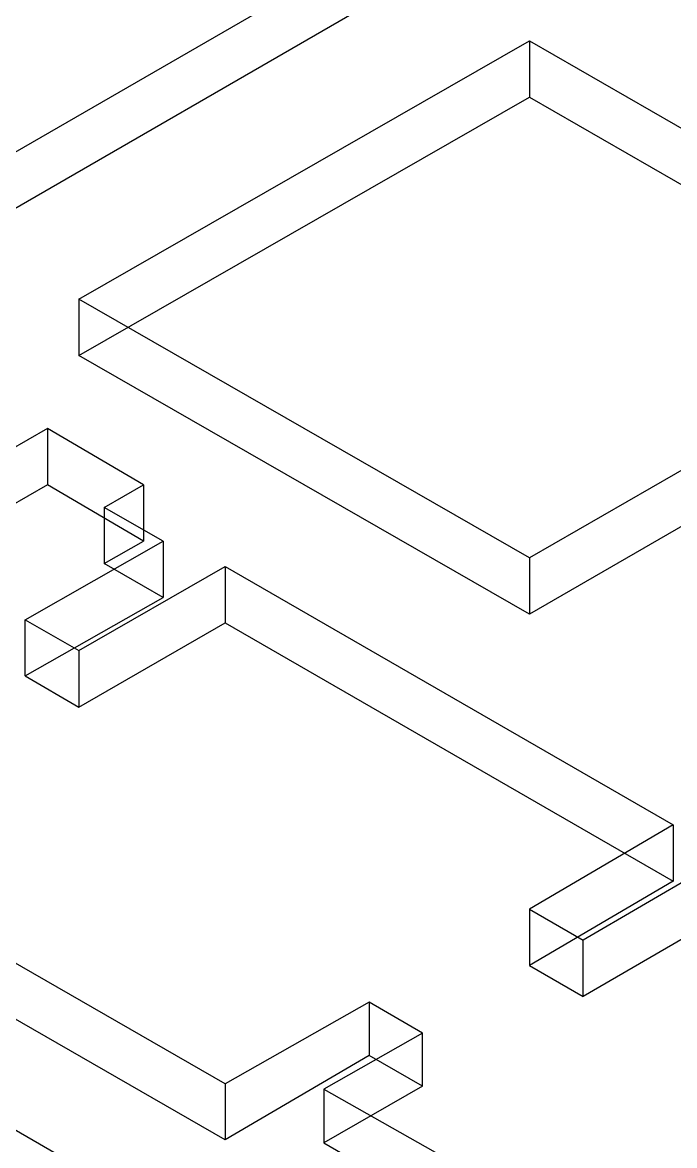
# Model space of a CAD drawing. Header units: millimetres. Extents: x 0 to 2112, y 8 to 1252.
# Drawn here: x 419.7 to 480.8, y 778.6 to 883.8 of the extents above; entities that cross this region are included whole.
import ezdxf

# ---------------------------------------------------------------- set-up
doc = ezdxf.new("R2010")
doc.units = ezdxf.units.MM
doc.layers.get('0').update_dxf_attribs({"linetype": 'CONTINUOUS'})

msp = doc.modelspace()

# ---------------------------------------------------------------- linework, layer by layer
at = {"color": 9}
for p, q in [((452.212, 890.813), (410.221, 866.567)), ((452.212, 890.813), (410.221, 866.567)), ((452.212, 885.55), (410.221, 861.303)), ((452.212, 885.55), (410.221, 861.303)), ((425.016, 857.885), (467.254, 882.107)), ((425.016, 857.885), (467.254, 882.107)), ((467.254, 882.107), (509.217, 857.885)), ((467.254, 882.107), (467.254, 876.843)), ((467.254, 882.107), (509.217, 857.885)), ((467.254, 882.107), (467.254, 876.843)), ((425.016, 852.625), (467.254, 876.843)), ((425.016, 852.625), (467.254, 876.843)), ((467.254, 876.843), (509.217, 852.625)), ((467.254, 876.843), (509.217, 852.625)), ((467.254, 833.642), (425.016, 857.885)), ((467.254, 833.642), (425.016, 857.885)), ((425.016, 857.885), (425.016, 852.625)), ((425.016, 857.885), (425.016, 852.625)), ((509.217, 857.885), (467.254, 833.642)), ((509.217, 857.885), (467.254, 833.642)), ((467.254, 828.379), (425.016, 852.625)), ((467.254, 828.379), (425.016, 852.625)), ((509.217, 852.625), (467.254, 828.379)), ((509.217, 852.625), (467.254, 828.379)), ((422.095, 845.764), (418.405, 843.643)), ((422.095, 845.764), (418.405, 843.643)), ((431.077, 840.5), (422.095, 845.764)), ((422.095, 845.764), (422.095, 840.5)), ((431.077, 840.5), (422.095, 845.764)), ((422.095, 845.764), (422.095, 840.5)), ((422.095, 840.5), (418.405, 838.38)), ((422.095, 840.5), (418.405, 838.38)), ((431.077, 835.212), (422.095, 840.5)), ((431.077, 835.212), (422.095, 840.5)), ((427.387, 838.38), (431.077, 840.5)), ((427.387, 838.38), (431.077, 840.5)), ((431.077, 840.5), (431.077, 835.212)), ((431.077, 840.5), (431.077, 835.212)), ((432.922, 835.212), (427.387, 838.38)), ((427.387, 838.38), (427.387, 833.117)), ((432.922, 835.212), (427.387, 838.38)), ((427.387, 838.38), (427.387, 833.117)), ((420, 827.857), (432.922, 835.212)), ((420, 827.857), (432.922, 835.212)), ((427.387, 833.117), (431.077, 835.212)), ((427.387, 833.117), (431.077, 835.212)), ((432.922, 835.212), (432.922, 829.949)), ((432.922, 835.212), (432.922, 829.949)), ((467.254, 833.642), (467.254, 828.379)), ((467.254, 833.642), (467.254, 828.379)), ((425.016, 824.964), (438.736, 832.841)), ((425.016, 824.964), (438.736, 832.841)), ((432.922, 829.949), (427.387, 833.117)), ((432.922, 829.949), (427.387, 833.117)), ((438.736, 832.841), (480.699, 808.623)), ((438.736, 832.841), (438.736, 827.578)), ((438.736, 832.841), (480.699, 808.623)), ((438.736, 832.841), (438.736, 827.578)), ((420, 822.593), (432.922, 829.949)), ((420, 822.593), (432.922, 829.949)), ((554.097, 702.19), (334.728, 828.626)), ((554.097, 702.19), (334.728, 828.626)), ((420, 827.857), (425.016, 824.964)), ((420, 822.593), (420, 827.857)), ((420, 827.857), (425.016, 824.964)), ((420, 822.593), (420, 827.857)), ((425.016, 819.672), (438.736, 827.578)), ((425.016, 819.672), (438.736, 827.578)), ((438.736, 827.578), (480.699, 803.363)), ((438.736, 827.578), (480.699, 803.363)), ((425.016, 824.964), (425.016, 819.672)), ((425.016, 824.964), (425.016, 819.672)), ((420, 822.593), (425.016, 819.672)), ((420, 822.593), (425.016, 819.672)), ((438.736, 784.377), (396.501, 808.623)), ((438.736, 784.377), (396.501, 808.623)), ((480.699, 808.623), (467.254, 800.717)), ((480.699, 808.623), (467.254, 800.717)), ((480.699, 808.623), (480.699, 803.363)), ((480.699, 808.623), (480.699, 803.363)), ((484.942, 805.208), (472.267, 797.825)), ((484.942, 805.208), (472.267, 797.825)), ((438.736, 779.117), (396.501, 803.363)), ((438.736, 779.117), (396.501, 803.363)), ((480.699, 803.363), (467.254, 795.454)), ((480.699, 803.363), (467.254, 795.454)), ((467.254, 800.717), (472.267, 797.825)), ((467.254, 800.717), (467.254, 795.454)), ((467.254, 800.717), (472.267, 797.825)), ((467.254, 800.717), (467.254, 795.454)), ((484.942, 799.917), (472.267, 792.561)), ((484.942, 799.917), (472.267, 792.561)), ((472.267, 792.561), (472.267, 797.825)), ((472.267, 792.561), (472.267, 797.825)), ((467.254, 795.454), (472.267, 792.561)), ((467.254, 795.454), (472.267, 792.561)), ((452.212, 792.011), (438.736, 784.377)), ((452.212, 792.011), (438.736, 784.377)), ((457.225, 789.118), (452.212, 792.011)), ((452.212, 792.011), (452.212, 787.023)), ((457.225, 789.118), (452.212, 792.011)), ((452.212, 792.011), (452.212, 787.023)), ((457.225, 789.118), (447.968, 783.855)), ((457.225, 789.118), (447.968, 783.855)), ((457.225, 784.13), (457.225, 789.118)), ((457.225, 784.13), (457.225, 789.118)), ((452.212, 787.023), (438.736, 779.117)), ((452.212, 787.023), (438.736, 779.117)), ((457.225, 784.13), (452.212, 787.023)), ((457.225, 784.13), (452.212, 787.023)), ((438.736, 784.377), (438.736, 779.117)), ((438.736, 784.377), (438.736, 779.117)), ((457.225, 784.13), (447.968, 778.842)), ((457.225, 784.13), (447.968, 778.842)), ((447.968, 783.855), (468.051, 772.53)), ((447.968, 783.855), (447.968, 778.842)), ((447.968, 783.855), (468.051, 772.53)), ((447.968, 783.855), (447.968, 778.842)), ((447.968, 778.842), (468.051, 767.267)), ((447.968, 778.842), (468.051, 767.267))]:
    msp.add_line(p, q, dxfattribs=at)

doc.saveas('drawing.dxf')
